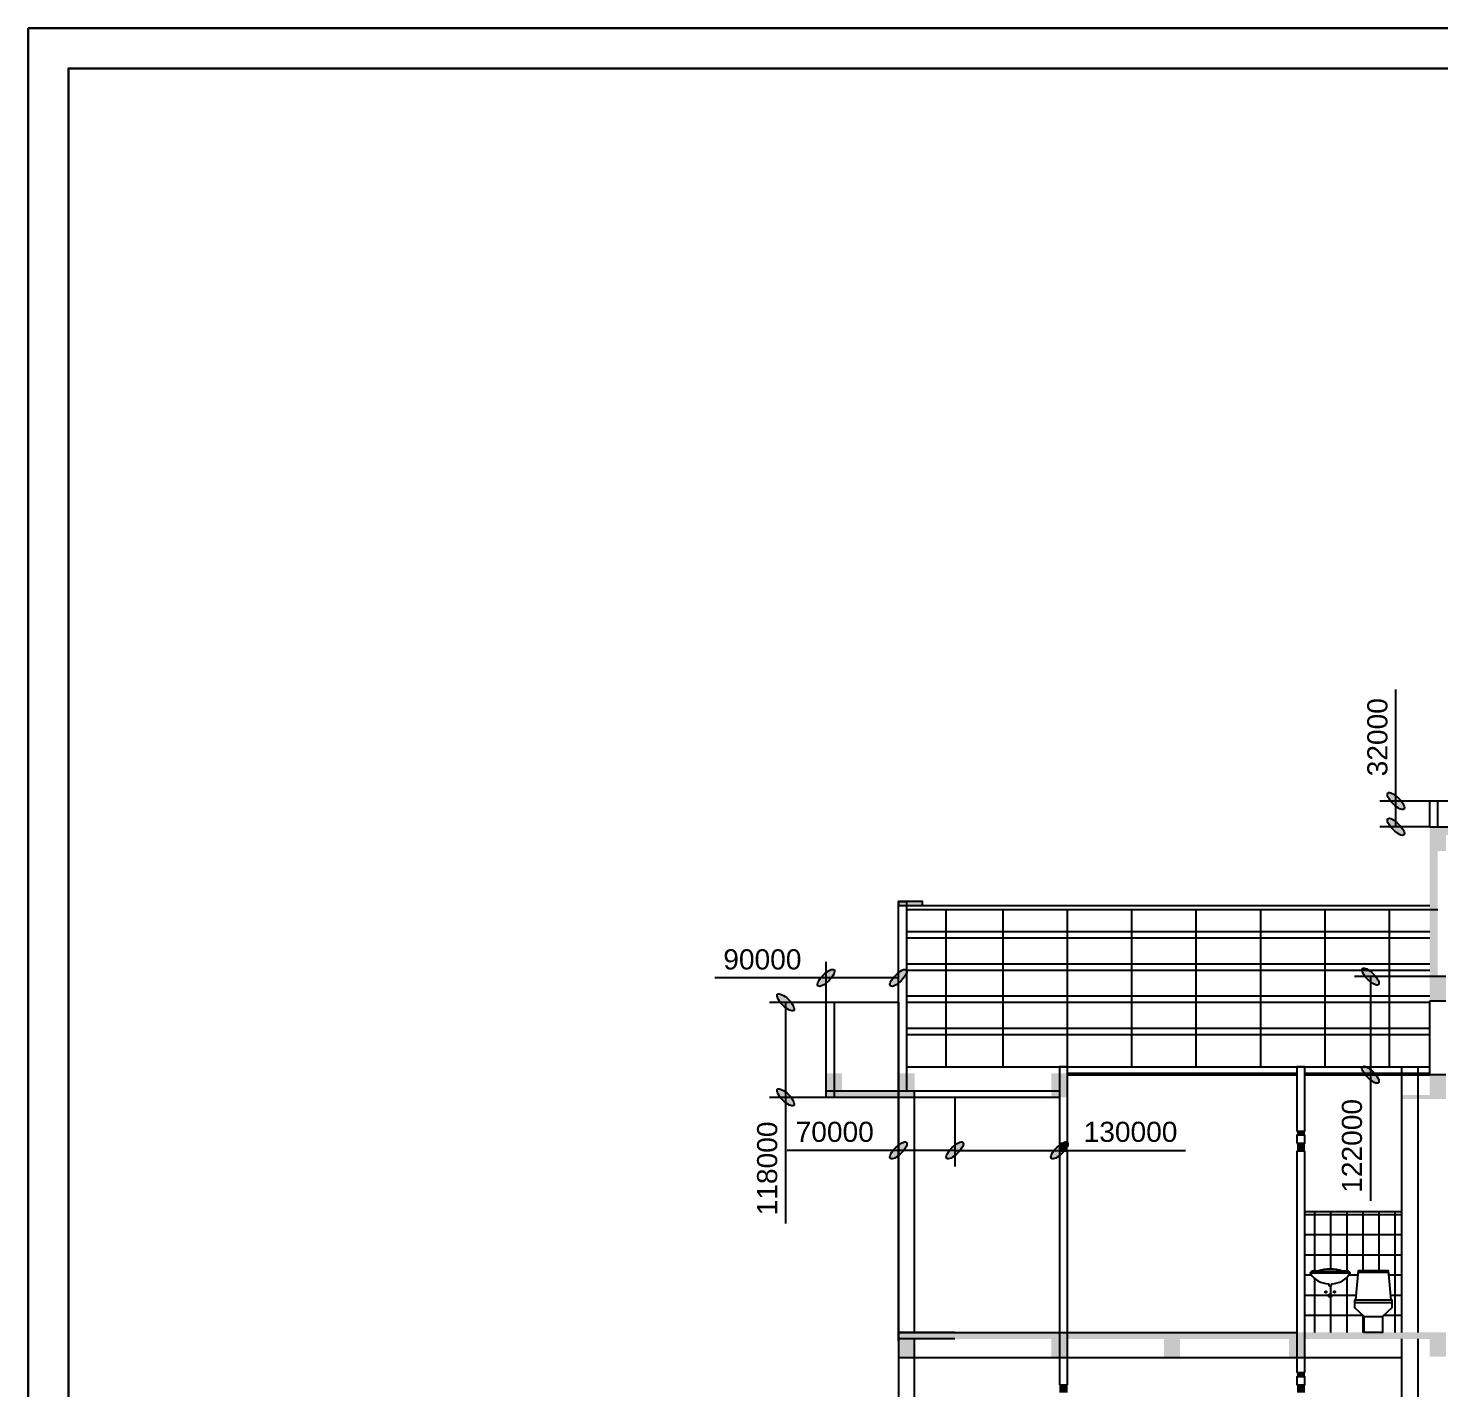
# Model space of a CAD drawing. Extents: x -110475 to -26375, y -22185 to 37215.
# Drawn here: x -110475 to -92938, y 20316 to 37215 of the extents above; entities that cross this region are included whole.
import ezdxf

# ---------------------------------------------------------------- set-up
doc = ezdxf.new("R2010")
doc.units = 0
doc.header["$LTSCALE"] = 800
doc.header["$MEASUREMENT"] = 0
doc.header["$PDMODE"] = 2
doc.layers.get('0').update_dxf_attribs({"linetype": 'CONTINUOUS'})
doc.layers.get('DEFPOINTS').update_dxf_attribs({"linetype": 'CONTINUOUS'})
for name, color, linetype in [('BAO', 3, 'CONTINUOUS'), ('CUA', 4, 'CONTINUOUS'), ('DIM', 6, 'CONTINUOUS'), ('HATCH', 6, 'CONTINUOUS'), ('mc1', 5, 'CONTINUOUS'), ('MDUNG', 3, 'CONTINUOUS'), ('TBI', 3, 'CONTINUOUS')]:
    doc.layers.add(name, color=color, linetype=linetype)
doc.layers.add('TUONG', color=3, linetype='CONTINUOUS', lineweight=30)
doc.styles.add('VNI-HELVE', font='VHELVEN.TTF')
doc.dimstyles.new('DIM100S', dxfattribs={"dimtxt": 250, "dimasz": 150, "dimexe": 200, "dimexo": 0, "dimgap": 100, "dimtad": 1, "dimdec": 0, "dimlfac": 100, "dimrnd": 50, "dimzin": 0, "dimdsep": 46, "dimtxsty": 'VNI-HELVE', "dimblk1": 'ARCHTICK', "dimblk2": 'ARCHTICK', "dimsah": 1, "dimcen": 0, "dimclrd": 6, "dimclre": 6, "dimclrt": 6, "dimadec": 0, "dimazin": 0, "dimtfac": 1, "dimtdec": 0, "dimtofl": 0, "dimtmove": 0, "dimatfit": 3, "dimldrblk": 'ARCHTICK', "dimfxl": 0, "dimtolj": 1, "dimtzin": 0, "dimarcsym": 0})

# ---------------------------------------------------------------- blocks, each defined once
blk = doc.blocks.new('WC2d21')
at = {"color": 151}
for p, q in [((-250, 738), (250, 738)), ((-69, 502), (-39, 502)), ((-54, 517), (-54, 488)), ((-25, 457), (25, 457)), ((0, 483), (0, 432)), ((69, 502), (39, 502)), ((54, 517), (54, 488))]:
    blk.add_line(p, q, dxfattribs=at)
blk.add_line((-154, 762), (154, 762))
blk.add_lwpolyline([(14, 580), (19, 605, 0.263805), (250, 738), (229, 762), (154, 762, 0.159336), (-154, 762), (-229, 762), (-250, 738, 0.263805), (-19, 605), (-14, 580), (0, 580)], format="xyb", close=True)
for centre, radius in [((-54, 502), 10.5), ((0, 457), 21), ((54, 502), 10.5)]:
    blk.add_circle(centre, radius, dxfattribs=at)
blk = doc.blocks.new('_ArchTick')
h = blk.add_hatch(color=256)
edge = h.paths.add_edge_path()
edge.add_ellipse((0, 0), major_axis=(0.5, 0.5), ratio=0.348148, start_angle=0, end_angle=360)
blk.add_ellipse((0, 0), major_axis=(0.5, 0.5), ratio=0.348148)
blk = doc.blocks.new('*D23')
at = {"layer": 'DEFPOINTS', "color": 0, "linetype": 'Continuous'}
for p in [(-99663, 23936), (-98963, 23936), (-99663, 23277)]:
    blk.add_point(p, dxfattribs=at)
at = {"layer": 'DIM', "color": 6, "linetype": 'Continuous', "lineweight": -2}
for p, q in [((-99663, 23936), (-99663, 23077)), ((-98963, 23936), (-98963, 23077)), ((-99663, 23277), (-101047, 23277)), ((-98963, 23277), (-99663, 23277))]:
    blk.add_line(p, q, dxfattribs=at)
at = {"layer": 'DIM', "color": 6, "linetype": 'Continuous', "lineweight": -2, "xscale": 200, "yscale": 200, "zscale": 200, "rotation": 180}
blk.add_blockref('_ArchTick', (-99663, 23277), dxfattribs=at)
at = {"layer": 'DIM', "color": 6, "linetype": 'Continuous', "lineweight": -2, "xscale": 200, "yscale": 200, "zscale": 200}
blk.add_blockref('_ArchTick', (-98963, 23277), dxfattribs=at)
at = {"layer": 'DIM', "color": 6, "linetype": 'Continuous', "insert": (-100455, 23506), "char_height": 250, "attachment_point": 5, "style": 'VNI-HELVE'}
blk.add_mtext('\\A1;70000', dxfattribs=at)
blk = doc.blocks.new('*D24')
at = {"layer": 'DEFPOINTS', "color": 0, "linetype": 'Continuous'}
for p in [(-100563, 25420), (-100563, 25116), (-99663, 25116)]:
    blk.add_point(p, dxfattribs=at)
at = {"layer": 'DIM', "color": 6, "linetype": 'Continuous', "lineweight": -2}
for p, q in [((-100563, 25116), (-100563, 25620)), ((-99663, 25116), (-99663, 25620)), ((-100563, 25420), (-101945, 25420)), ((-99663, 25420), (-100563, 25420))]:
    blk.add_line(p, q, dxfattribs=at)
at = {"layer": 'DIM', "color": 6, "linetype": 'Continuous', "lineweight": -2, "xscale": 200, "yscale": 200, "zscale": 200, "rotation": 180}
blk.add_blockref('_ArchTick', (-100563, 25420), dxfattribs=at)
at = {"layer": 'DIM', "color": 6, "linetype": 'Continuous', "lineweight": -2, "xscale": 200, "yscale": 200, "zscale": 200}
blk.add_blockref('_ArchTick', (-99663, 25420), dxfattribs=at)
at = {"layer": 'DIM', "color": 6, "linetype": 'Continuous', "insert": (-101354, 25648), "char_height": 250, "attachment_point": 5, "style": 'VNI-HELVE'}
blk.add_mtext('\\A1;90000', dxfattribs=at)
blk = doc.blocks.new('*D25')
at = {"layer": 'DEFPOINTS', "color": 0, "linetype": 'Continuous'}
for p in [(-98963, 23936), (-97663, 23916), (-97663, 23277)]:
    blk.add_point(p, dxfattribs=at)
at = {"layer": 'DIM', "color": 6, "linetype": 'Continuous', "lineweight": -2}
for p, q in [((-98963, 23936), (-98963, 23077)), ((-97663, 23916), (-97663, 23077)), ((-98963, 23277), (-97663, 23277)), ((-97663, 23277), (-96097, 23277))]:
    blk.add_line(p, q, dxfattribs=at)
at = {"layer": 'DIM', "color": 6, "linetype": 'Continuous', "lineweight": -2, "xscale": 200, "yscale": 200, "zscale": 200, "rotation": 180}
blk.add_blockref('_ArchTick', (-98963, 23277), dxfattribs=at)
at = {"layer": 'DIM', "color": 6, "linetype": 'Continuous', "lineweight": -2, "xscale": 200, "yscale": 200, "zscale": 200}
blk.add_blockref('_ArchTick', (-97663, 23277), dxfattribs=at)
at = {"layer": 'DIM', "color": 6, "linetype": 'Continuous', "insert": (-96780, 23506), "char_height": 250, "attachment_point": 5, "style": 'VNI-HELVE'}
blk.add_mtext('\\A1;130000', dxfattribs=at)
blk = doc.blocks.new('*D26')
at = {"layer": 'DEFPOINTS', "color": 0, "linetype": 'Continuous'}
for p in [(-92863, 25436), (-93799, 24216), (-92863, 24216)]:
    blk.add_point(p, dxfattribs=at)
at = {"layer": 'DIM', "color": 6, "linetype": 'Continuous', "lineweight": -2}
for p, q in [((-92863, 25436), (-93999, 25436)), ((-93799, 25436), (-93799, 24216)), ((-92863, 24216), (-93999, 24216)), ((-93799, 24216), (-93799, 22651))]:
    blk.add_line(p, q, dxfattribs=at)
at = {"layer": 'DIM', "color": 6, "linetype": 'Continuous', "lineweight": -2, "xscale": 200, "yscale": 200, "zscale": 200}
for p, rotation in [((-93799, 25436), 90), ((-93799, 24216), 270)]:
    blk.add_blockref('_ArchTick', p, dxfattribs=dict(at, rotation=rotation))
at = {"layer": 'DIM', "color": 6, "linetype": 'Continuous', "insert": (-94028, 23333), "char_height": 250, "attachment_point": 5, "rotation": 90, "style": 'VNI-HELVE'}
blk.add_mtext('\\A1;122000', dxfattribs=at)
blk = doc.blocks.new('*D28')
at = {"layer": 'DEFPOINTS', "color": 0, "linetype": 'Continuous'}
for p in [(-93484, 27616), (-93063, 27616), (-93063, 27296)]:
    blk.add_point(p, dxfattribs=at)
at = {"layer": 'DIM', "color": 6, "linetype": 'Continuous', "lineweight": -2}
for p, q in [((-93484, 27616), (-93484, 29002)), ((-93063, 27616), (-93684, 27616)), ((-93484, 27296), (-93484, 27616)), ((-93063, 27296), (-93684, 27296))]:
    blk.add_line(p, q, dxfattribs=at)
at = {"layer": 'DIM', "color": 6, "linetype": 'Continuous', "lineweight": -2, "xscale": 200, "yscale": 200, "zscale": 200}
for p, rotation in [((-93484, 27616), 90), ((-93484, 27296), 270)]:
    blk.add_blockref('_ArchTick', p, dxfattribs=dict(at, rotation=rotation))
at = {"layer": 'DIM', "color": 6, "linetype": 'Continuous', "insert": (-93712, 28409), "char_height": 250, "attachment_point": 5, "rotation": 90, "style": 'VNI-HELVE'}
blk.add_mtext('\\A1;32000', dxfattribs=at)
blk = doc.blocks.new('*D44')
at = {"layer": 'DEFPOINTS', "color": 0, "linetype": 'Continuous'}
for p in [(-100563, 25116), (-101065, 23936), (-100563, 23936)]:
    blk.add_point(p, dxfattribs=at)
at = {"layer": 'DIM', "color": 6, "linetype": 'Continuous', "lineweight": -2}
for p, q in [((-100563, 25116), (-101265, 25116)), ((-101065, 25116), (-101065, 23936)), ((-100563, 23936), (-101265, 23936)), ((-101065, 23936), (-101065, 22371))]:
    blk.add_line(p, q, dxfattribs=at)
at = {"layer": 'DIM', "color": 6, "linetype": 'Continuous', "lineweight": -2, "xscale": 200, "yscale": 200, "zscale": 200}
for p, rotation in [((-101065, 25116), 90), ((-101065, 23936), 270)]:
    blk.add_blockref('_ArchTick', p, dxfattribs=dict(at, rotation=rotation))
at = {"layer": 'DIM', "color": 6, "linetype": 'Continuous', "insert": (-101293, 23053), "char_height": 250, "attachment_point": 5, "rotation": 90, "style": 'VNI-HELVE'}
blk.add_mtext('\\A1;118000', dxfattribs=at)

msp = doc.modelspace()

# ---------------------------------------------------------------- hatches: boundary and pattern name
at = {"layer": 'HATCH'}
h = msp.add_hatch(dxfattribs=at)
h.set_pattern_fill('_USER', color=6, scale=200, angle=90, style=0, pattern_type=0)
h.set_pattern_definition([(90, (98509.05, 28230.74), (-200, 1e-14), [])])
h.paths.add_polyline_path([(-93412.808, 22516.307), (-94612.808, 22516.307), (-94612.808, 21066.307), (-94612.808, 21016.307), (-93877.808, 21016.307), (-93877.808, 21212.139), (-93991.808, 21320.007), (-93991.808, 21387.971), (-93991.808, 21419.307), (-93980.04, 21419.307), (-93947.808, 21787.307), (-93762.808, 21787.307), (-93577.808, 21787.307), (-93545.575, 21419.307), (-93533.808, 21419.307), (-93533.808, 21387.971), (-93533.808, 21320.007), (-93647.808, 21212.139), (-93647.808, 21016.307), (-93412.808, 21016.307)])
h.paths.add_polyline_path([(-94071.135, 21778.798), (-94050.192, 21754.289, -0.263804579), (-94280.959, 21620.817), (-94285.862, 21596.307), (-94300.332, 21596.307), (-94314.802, 21596.307), (-94319.706, 21620.817, -0.263804579), (-94550.472, 21754.289), (-94529.529, 21778.798), (-94454.154, 21778.798, -0.159336024), (-94146.51, 21778.798)], flags=16)
h.paths.add_polyline_path([(-94235.523, 21518.798, -1), (-94256.523, 21518.798, -1)], flags=16)
h.paths.add_polyline_path([(-94344.141, 21518.798, -1), (-94365.141, 21518.798, -1)], flags=16)
h.paths.add_polyline_path([(-94279.332, 21473.798, -1), (-94321.332, 21473.798, -1)], flags=16)
h = msp.add_hatch(dxfattribs=at)
h.set_pattern_fill('_USER', color=6, scale=250, style=0, pattern_type=0)
h.set_pattern_definition([(0, (98509.05, 28230.74), (0, 250), [])])
h.paths.add_polyline_path([(-93412.808, 22516.307), (-94612.808, 22516.307), (-94612.808, 21066.307), (-94612.808, 21016.307), (-93877.808, 21016.307), (-93877.808, 21212.139), (-93991.808, 21320.007), (-93991.808, 21387.971), (-93991.808, 21419.307), (-93980.04, 21419.307), (-93947.808, 21787.307), (-93762.808, 21787.307), (-93577.808, 21787.307), (-93545.575, 21419.307), (-93533.808, 21419.307), (-93533.808, 21387.971), (-93533.808, 21320.007), (-93647.808, 21212.139), (-93647.808, 21016.307), (-93412.808, 21016.307)])
h.paths.add_polyline_path([(-94071.135, 21778.798), (-94050.192, 21754.289, -0.263804579), (-94280.959, 21620.817), (-94285.862, 21596.307), (-94300.332, 21596.307), (-94314.802, 21596.307), (-94319.706, 21620.817, -0.263804579), (-94550.472, 21754.289), (-94529.529, 21778.798), (-94454.154, 21778.798, -0.159336024), (-94146.51, 21778.798)], flags=16)
h.paths.add_polyline_path([(-94235.523, 21518.798, -1), (-94256.523, 21518.798, -1)], flags=16)
h.paths.add_polyline_path([(-94279.332, 21473.798, -1), (-94321.332, 21473.798, -1)], flags=16)
h.paths.add_polyline_path([(-94344.141, 21518.798, -1), (-94365.141, 21518.798, -1)], flags=16)

# ---------------------------------------------------------------- linework, layer by layer
at = {"layer": 'BAO', "color": 3, "linetype": 'Continuous'}
for p, q in [((-97562.808, 24316.307), (-97662.808, 24316.307)), ((-97662.808, 24316.307), (-97662.808, 23916.307)), ((-97562.808, 23916.307), (-97562.808, 24316.307))]:
    msp.add_line(p, q, dxfattribs=at)
for points in [[(-93062.808, 27296.307), (-93062.808, 27616.307)], [(-92962.808, 27296.307), (-92962.808, 27616.307)], [(-99662.808, 20704.074), (-93412.808, 20704.074)]]:
    msp.add_lwpolyline(points, dxfattribs=at)
msp.add_lwpolyline([(-94712.808, 23366.307), (-94612.808, 23366.307), (-94612.808, 23466.307), (-94712.808, 23466.307)], close=True, dxfattribs=at)
at = {"layer": 'CUA', "color": 4, "linetype": 'Continuous'}
for p, q in [((-99562.808, 26268.163), (-92962.808, 26268.163)), ((-99562.808, 25996.307), (-93062.808, 25996.307)), ((-99562.808, 25916.307), (-93062.808, 25916.307)), ((-99562.808, 25596.307), (-93062.808, 25596.307)), ((-99562.808, 25516.307), (-93062.808, 25516.307)), ((-99562.808, 25196.307), (-93062.808, 25196.307)), ((-99562.808, 25116.307), (-93062.808, 25116.307)), ((-99562.808, 24796.307), (-93062.808, 24796.307)), ((-99562.808, 24716.307), (-93062.808, 24716.307)), ((-99562.808, 24316.307), (-93062.808, 24316.307))]:
    msp.add_line(p, q, dxfattribs=at)
at = {"layer": 'CUA', "color": 4}
msp.add_line((-93062.808, 25136.307), (-92862.808, 25136.307), dxfattribs=at)
at = {"layer": 'HATCH', "color": 6}
msp.add_line((-94612.808, 22516.307), (-93412.808, 22516.307), dxfattribs=at)
at = {"layer": 'mc1', "color": 5, "linetype": 'Continuous'}
for p, q in [((-97662.808, 23366.307), (-97562.808, 23366.307)), ((-97562.808, 23266.307), (-97662.808, 23266.307)), ((-94612.808, 23266.307), (-94712.808, 23266.307)), ((-97662.808, 20366.307), (-97562.808, 20366.307)), ((-94712.808, 20516.307), (-94612.808, 20516.307))]:
    msp.add_line(p, q, dxfattribs=at)
at = {"layer": 'mc1', "color": 5}
for p, q in [((-98962.808, 21016.307), (-99662.808, 21016.307)), ((-98962.808, 20936.307), (-99662.808, 20936.307))]:
    msp.add_line(p, q, dxfattribs=at)
at = {"layer": 'mc1', "color": 5, "linetype": 'Continuous'}
for points in [[(-93062.808, 27296.307), (-86862.808, 27296.307)], [(-93062.808, 27296.307), (-86862.808, 27296.307)], [(-99662.808, 21016.307), (-94712.808, 21016.307)]]:
    msp.add_lwpolyline(points, dxfattribs=at)
at = {"layer": 'mc1', "color": 5, "linetype": 'ByBlock'}
for points in [[(-93062.808, 27296.307), (-92862.808, 27296.307), (-93062.808, 26996.307), (-92862.808, 26996.307)], [(-93062.808, 25436.307), (-92862.808, 25436.307), (-93062.808, 25136.307), (-92862.808, 25136.307)], [(-100562.808, 24236.307), (-100362.808, 24236.307), (-100562.808, 23936.307), (-100362.808, 23936.307)], [(-99662.808, 24236.307), (-99462.808, 24236.307), (-99662.808, 23936.307), (-99462.808, 23936.307)], [(-97762.808, 24236.307), (-97562.808, 24236.307), (-97762.808, 23936.307), (-97562.808, 23936.307)], [(-93062.808, 24216.307), (-92862.808, 24216.307), (-93062.808, 23916.307), (-92862.808, 23916.307)], [(-99662.808, 21016.307), (-99462.808, 21016.307), (-99662.808, 20716.307), (-99462.808, 20716.307)], [(-98962.808, 21016.307), (-97605.255, 21016.307), (-98962.808, 20936.307), (-97605.255, 20936.307)], [(-97762.808, 21016.307), (-97562.808, 21016.307), (-97762.808, 20716.307), (-97562.808, 20716.307)], [(-97562.808, 21016.307), (-94812.808, 21016.307), (-97562.808, 20936.307), (-94812.808, 20936.307)], [(-96365.908, 21016.307), (-96165.908, 21016.307), (-96365.908, 20716.307), (-96165.908, 20716.307)], [(-94812.808, 21016.307), (-94612.808, 21016.307), (-94812.808, 20716.307), (-94612.808, 20716.307)], [(-94612.808, 21016.307), (-93062.808, 21016.307), (-94612.808, 20936.307), (-93062.808, 20936.307)], [(-93062.808, 21016.307), (-92862.808, 21016.307), (-93062.808, 20716.307), (-92862.808, 20716.307)]]:
    msp.add_solid(points, dxfattribs=at)
at = {"layer": 'mc1', "color": 5, "linetype": 'Continuous'}
for points in [[(-93062.808, 27196.307), (-86862.808, 27196.307), (-93062.808, 27296.307), (-86862.808, 27296.307)], [(-99462.808, 23936.307), (-100562.808, 23936.307), (-99462.808, 24016.307), (-100562.808, 24016.307)], [(-93062.808, 23916.307), (-93062.808, 23966.307), (-93412.808, 23916.307), (-93412.808, 23966.307)], [(-94712.808, 23516.307), (-94612.808, 23516.307), (-94712.808, 23466.307), (-94612.808, 23466.307)], [(-97662.808, 23366.307), (-97562.808, 23366.307), (-97662.808, 23266.307), (-97562.808, 23266.307)], [(-94712.808, 23366.307), (-94612.808, 23366.307), (-94712.808, 23266.307), (-94612.808, 23266.307)], [(-97662.808, 20366.307), (-97562.808, 20366.307), (-97662.808, 20266.307), (-97562.808, 20266.307)], [(-94712.808, 20516.307), (-94612.808, 20516.307), (-94712.808, 20466.307), (-94612.808, 20466.307)], [(-94712.808, 20366.307), (-94612.808, 20366.307), (-94712.808, 20266.307), (-94612.808, 20266.307)]]:
    msp.add_solid(points, dxfattribs=at)
at = {"layer": 'mc1', "color": 5}
for points in [[(-92962.808, 26996.307), (-93062.808, 26996.307), (-92962.808, 25436.307), (-93062.808, 25436.307)], [(-99662.808, 20936.307), (-98962.808, 20936.307), (-99662.808, 21016.307), (-98962.808, 21016.307)]]:
    msp.add_solid(points, dxfattribs=at)
at = {"layer": 'MDUNG', "color": 3}
for p, q in [((-86862.808, 27616.307), (-93062.808, 27616.307)), ((-99662.808, 24266.307), (-99662.808, 26368.163)), ((-99662.808, 26368.163), (-99662.808, 26368.163)), ((-99662.808, 26368.163), (-99562.808, 26368.163)), ((-99662.808, 26368.163), (-99562.808, 26368.163)), ((-99562.808, 26368.163), (-99562.808, 24016.307)), ((-99562.808, 26368.163), (-99562.808, 26368.163)), ((-99562.808, 26318.163), (-93062.808, 26318.163)), ((-99071.437, 24316.307), (-99071.437, 26268.163)), ((-98362.808, 24316.307), (-98362.808, 26268.163)), ((-97562.808, 24316.307), (-97562.808, 26268.163)), ((-96762.808, 24316.307), (-96762.808, 26268.163)), ((-95962.808, 24316.307), (-95962.808, 26268.163)), ((-95162.808, 24316.307), (-95162.808, 26268.163)), ((-94362.808, 24316.307), (-94362.808, 26268.163)), ((-93562.808, 24316.307), (-93562.808, 26268.163)), ((-100562.808, 23936.307), (-100562.808, 25116.307)), ((-100562.808, 25116.307), (-100462.808, 25116.307)), ((-100462.808, 25116.307), (-100262.808, 25116.307)), ((-100462.808, 25116.307), (-100462.808, 23936.307)), ((-100262.808, 25116.307), (-99662.808, 25116.307)), ((-99662.808, 24066.307), (-99662.808, 25116.307)), ((-99662.808, 25116.307), (-99662.808, -3233.693)), ((-93062.808, 24216.307), (-93062.808, 25136.307)), ((-93412.808, 24316.307), (-93412.808, 21016.307)), ((-93212.808, 24316.307), (-93212.808, 21016.307)), ((-99662.808, 20906.307), (-99662.808, 24066.307)), ((-100562.808, 24016.307), (-97662.808, 24016.307)), ((-100562.808, 23936.307), (-97662.808, 23936.307)), ((-99462.808, 21016.307), (-99462.808, 24016.307)), ((-97662.808, 23916.307), (-97662.808, 23366.307)), ((-97562.808, 23366.307), (-97562.808, 23916.307)), ((-97662.808, 23266.307), (-97662.808, 20766.307)), ((-97562.808, 20766.307), (-97562.808, 23266.307)), ((-94712.808, 23266.307), (-94712.808, 20766.307)), ((-94612.808, 20766.307), (-94612.808, 23266.307)), ((-99462.808, 18016.307), (-99462.808, 20936.307)), ((-93412.808, 20936.307), (-93412.808, 18016.307)), ((-93212.808, 20936.307), (-93212.808, 18016.307)), ((-97662.808, 20766.307), (-97662.808, 20666.307)), ((-97562.808, 20666.307), (-97562.808, 20766.307)), ((-94712.808, 20766.307), (-94712.808, 20516.307)), ((-94612.808, 20516.307), (-94612.808, 20766.307)), ((-97662.808, 20666.307), (-97662.808, 20366.307)), ((-97562.808, 20366.307), (-97562.808, 20666.307))]:
    msp.add_line(p, q, dxfattribs=at)
at = {"layer": 'MDUNG', "color": 5, "linetype": 'Continuous'}
for p, q in [((-97562.808, 24236.307), (-94712.808, 24236.307)), ((-97562.808, 24216.307), (-94712.808, 24216.307)), ((-94612.808, 24236.307), (-93062.808, 24236.307)), ((-94612.808, 24216.307), (-93062.808, 24216.307))]:
    msp.add_line(p, q, dxfattribs=at)
at = {"layer": 'MDUNG', "color": 3}
for points in [[(-99662.808, 26318.163), (-99362.808, 26318.163), (-99362.808, 26368.163), (-99662.808, 26368.163)], [(-94712.808, 23516.307), (-94612.808, 23516.307), (-94612.808, 24316.307), (-94712.808, 24316.307)], [(-94712.808, 20366.307), (-94612.808, 20366.307), (-94612.808, 20466.307), (-94712.808, 20466.307)]]:
    msp.add_lwpolyline(points, close=True, dxfattribs=at)
msp.add_solid([(-99662.808, 26318.163), (-99662.808, 26368.163), (-99362.808, 26318.163), (-99362.808, 26368.163)], dxfattribs=at)
at = {"layer": 'TBI', "color": 4}
for p, q in [((-93949.638, 21766.416), (-93575.978, 21766.416)), ((-93991.808, 21419.307), (-93533.808, 21419.307)), ((-93991.808, 21387.971), (-93533.808, 21387.971)), ((-93877.808, 21212.139), (-93647.808, 21212.139))]:
    msp.add_line(p, q, dxfattribs=at)
msp.add_lwpolyline([(-93762.808, 21787.307), (-93577.808, 21787.307), (-93545.575, 21419.307), (-93533.808, 21419.307), (-93533.808, 21387.971), (-93533.808, 21320.007), (-93647.808, 21212.139), (-93647.808, 21016.307), (-93762.808, 21016.307), (-93877.808, 21016.307), (-93877.808, 21212.139), (-93991.808, 21320.007), (-93991.808, 21387.971), (-93991.808, 21419.307), (-93980.04, 21419.307), (-93947.808, 21787.307)], close=True, dxfattribs=at)
at = {"layer": 'TUONG', "color": 3, "linetype": 'Continuous'}
for points in [[(-110474.656, -22184.702), (-110474.656, 37215.298), (-26374.656, 37215.298), (-26374.656, -22184.702), (-110474.656, -22184.702)], [(-109974.656, -21684.702), (-109974.656, 36715.298), (-26874.656, 36715.298), (-26874.656, -21684.702)]]:
    msp.add_lwpolyline(points, close=True, dxfattribs=at)

# ---------------------------------------------------------------- block references
at = {"layer": 'TBI', "color": 4}
msp.add_blockref('WC2d21', (-94300.332, 21016.307), dxfattribs=at)

# ---------------------------------------------------------------- dimensions: what is measured, and where the dimension line sits
at = {"layer": 'DIM', "color": 6, "linetype": 'Continuous'}
for base, p1, p2, picture, middle in [((-93484.007, 27616.307), (-93062.808, 27296.307), (-93062.808, 27616.307), '*D28', (-93712.489, 28408.995)), ((-93799.07, 24216.307), (-92862.808, 25436.307), (-92862.808, 24216.307), '*D26', (-94027.552, 23333.438)), ((-101064.652, 23936.307), (-100562.808, 25116.307), (-100562.808, 23936.307), '*D44', (-101293.134, 23053.438))]:
    dim = msp.add_linear_dim(base=base, p1=p1, p2=p2, angle=90, dimstyle='DIM100S', override={"dimasz": 200}, dxfattribs=at)
    dim.commit()
    dim.dimension.update_dxf_attribs({"geometry": picture, "text_midpoint": middle})
for base, p1, p2, picture, middle in [((-100562.808, 25419.541), (-99662.808, 25116.307), (-100562.808, 25116.307), '*D24', (-101354.103, 25648.023)), ((-99662.808, 23277.329), (-98962.808, 23936.307), (-99662.808, 23936.307), '*D23', (-100454.799, 23505.811)), ((-97662.808, 23277.329), (-98962.808, 23936.307), (-97662.808, 23916.307), '*D25', (-96779.939, 23505.811))]:
    dim = msp.add_linear_dim(base=base, p1=p1, p2=p2, dimstyle='DIM100S', override={"dimasz": 200}, dxfattribs=at)
    dim.commit()
    dim.dimension.update_dxf_attribs({"geometry": picture, "text_midpoint": middle})

doc.saveas('drawing.dxf')
